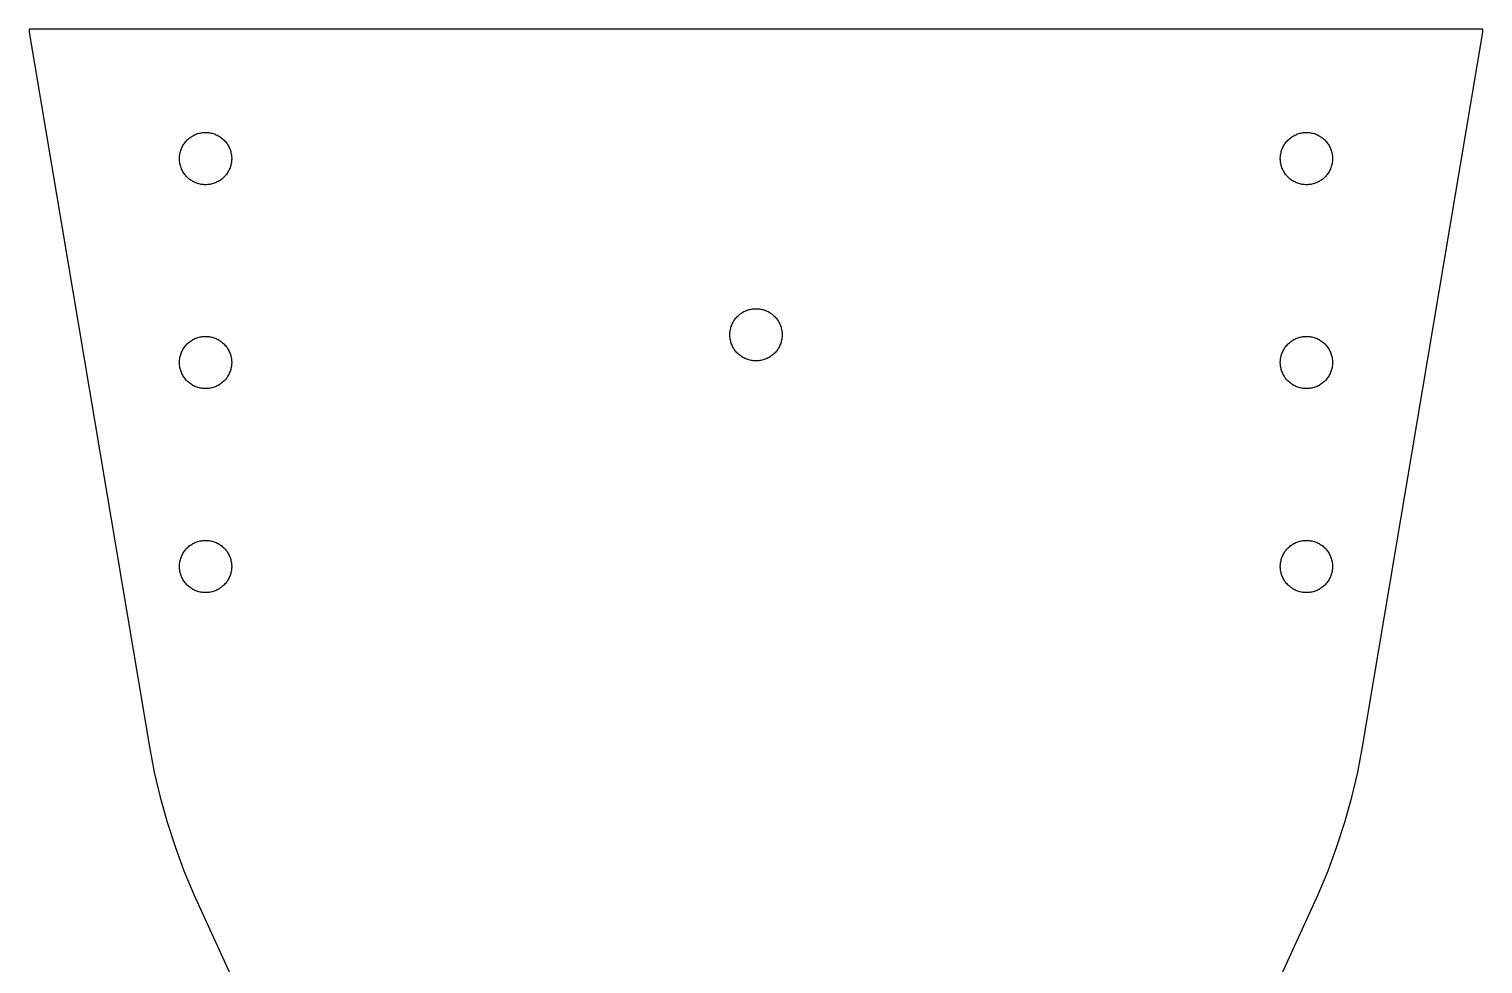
# Model space of a CAD drawing. Header units: metres. Extents: x -57 to 57, y -137 to 10.
# Drawn here: x -57 to 57, y -63.2 to 10.2 of the extents above; entities that cross this region are included whole.
import ezdxf

# ---------------------------------------------------------------- set-up
doc = ezdxf.new("R2010")
doc.units = ezdxf.units.M

msp = doc.modelspace()

# ---------------------------------------------------------------- linework, layer by layer
for p, q in [((57.0229, 10.1598), (-57.0229, 10.1598)), ((-57.0229, 10.1598), (-57.0229, 9.90598)), ((-57.0229, 9.90598), (-47.5839, -46.148)), ((47.5839, -46.148), (57.0229, 9.90598)), ((57.0229, 9.90598), (57.0229, 10.1598)), ((-44.9108, 1.09838), (-44.8632, 1.1697)), ((-44.8632, 1.1697), (-44.8128, 1.23907)), ((-44.8128, 1.23907), (-44.7593, 1.30651)), ((-44.7593, 1.30651), (-44.7031, 1.37162)), ((-44.7031, 1.37162), (-44.6446, 1.43402)), ((-44.6446, 1.43402), (-44.5829, 1.49409)), ((-44.5829, 1.49409), (-44.5194, 1.55146)), ((-44.5194, 1.55146), (-44.4531, 1.60649)), ((-44.4531, 1.60649), (-44.3849, 1.65843)), ((-44.3849, 1.65843), (-44.3143, 1.70726)), ((-44.3143, 1.70726), (-44.2419, 1.75338)), ((-44.2419, 1.75338), (-44.1675, 1.7964)), ((-44.1675, 1.7964), (-44.0915, 1.83593)), ((-44.0915, 1.83593), (-44.0136, 1.87275)), ((-44.0136, 1.87275), (-43.9345, 1.9057)), ((-43.9345, 1.9057), (-43.8539, 1.93593)), ((-43.8539, 1.93593), (-43.7721, 1.96228)), ((-43.7721, 1.96228), (-43.6896, 1.98554)), ((-43.6896, 1.98554), (-43.6059, 2.00492)), ((-43.6059, 2.00492), (-43.5218, 2.02119)), ((-43.5218, 2.02119), (-43.4369, 2.0336)), ((-43.4369, 2.0336), (-43.3512, 2.04251)), ((-43.3512, 2.04251), (-43.2656, 2.04794)), ((-43.2656, 2.04794), (-43.1799, 2.04987)), ((-43.1799, 2.04987), (-43.0939, 2.04794)), ((-43.0939, 2.04794), (-43.0082, 2.04251)), ((-43.0082, 2.04251), (-42.923, 2.0336)), ((-42.923, 2.0336), (-42.8381, 2.02119)), ((-42.8381, 2.02119), (-42.7536, 2.00492)), ((-42.7536, 2.00492), (-42.6699, 1.98554)), ((-42.6699, 1.98554), (-42.5873, 1.96228)), ((-42.5873, 1.96228), (-42.5055, 1.93593)), ((-42.5055, 1.93593), (-42.4253, 1.9057)), ((-42.4253, 1.9057), (-42.3459, 1.87275)), ((-42.3459, 1.87275), (-42.2684, 1.83593)), ((-42.2684, 1.83593), (-42.1924, 1.7964)), ((-42.1924, 1.7964), (-42.118, 1.75338)), ((-42.118, 1.75338), (-42.0455, 1.70726)), ((-42.0455, 1.70726), (-41.975, 1.65843)), ((-41.975, 1.65843), (-41.9064, 1.60649)), ((-41.9064, 1.60649), (-41.8405, 1.55146)), ((-41.8405, 1.55146), (-41.7765, 1.49409)), ((-41.7765, 1.49409), (-41.7153, 1.43402)), ((-41.7153, 1.43402), (-41.6564, 1.37162)), ((-41.6564, 1.37162), (-41.6002, 1.30651)), ((-41.6002, 1.30651), (-41.5471, 1.23907)), ((-41.5471, 1.23907), (-41.4963, 1.1697)), ((-41.4963, 1.1697), (-41.449, 1.09838)), ((41.449, 1.09838), (41.4963, 1.1697)), ((41.4963, 1.1697), (41.5471, 1.23907)), ((41.5471, 1.23907), (41.6002, 1.30651)), ((41.6002, 1.30651), (41.6564, 1.37162)), ((41.6564, 1.37162), (41.7153, 1.43402)), ((41.7153, 1.43402), (41.7765, 1.49409)), ((41.7765, 1.49409), (41.8405, 1.55146)), ((41.8405, 1.55146), (41.9064, 1.60649)), ((41.9064, 1.60649), (41.975, 1.65843)), ((41.975, 1.65843), (42.0455, 1.70726)), ((42.0455, 1.70726), (42.118, 1.75338)), ((42.118, 1.75338), (42.1924, 1.7964)), ((42.1924, 1.7964), (42.2684, 1.83593)), ((42.2684, 1.83593), (42.3459, 1.87275)), ((42.3459, 1.87275), (42.4253, 1.9057)), ((42.4253, 1.9057), (42.5055, 1.93593)), ((42.5055, 1.93593), (42.5873, 1.96228)), ((42.5873, 1.96228), (42.6699, 1.98554)), ((42.6699, 1.98554), (42.7536, 2.00492)), ((42.7536, 2.00492), (42.8381, 2.02119)), ((42.8381, 2.02119), (42.923, 2.0336)), ((42.923, 2.0336), (43.0082, 2.04251)), ((43.0082, 2.04251), (43.0939, 2.04794)), ((43.0939, 2.04794), (43.1799, 2.04987)), ((43.1799, 2.04987), (43.2656, 2.04794)), ((43.2656, 2.04794), (43.3512, 2.04251)), ((43.3512, 2.04251), (43.4369, 2.0336)), ((43.4369, 2.0336), (43.5218, 2.02119)), ((43.5218, 2.02119), (43.6059, 2.00492)), ((43.6059, 2.00492), (43.6896, 1.98554)), ((43.6896, 1.98554), (43.7721, 1.96228)), ((43.7721, 1.96228), (43.8539, 1.93593)), ((43.8539, 1.93593), (43.9345, 1.9057)), ((43.9345, 1.9057), (44.0136, 1.87275)), ((44.0136, 1.87275), (44.0915, 1.83593)), ((44.0915, 1.83593), (44.1675, 1.7964)), ((44.1675, 1.7964), (44.2419, 1.75338)), ((44.2419, 1.75338), (44.3143, 1.70726)), ((44.3143, 1.70726), (44.3849, 1.65843)), ((44.3849, 1.65843), (44.4531, 1.60649)), ((44.4531, 1.60649), (44.5194, 1.55146)), ((44.5194, 1.55146), (44.5829, 1.49409)), ((44.5829, 1.49409), (44.6446, 1.43402)), ((44.6446, 1.43402), (44.7031, 1.37162)), ((44.7031, 1.37162), (44.7593, 1.30651)), ((44.7593, 1.30651), (44.8128, 1.23907)), ((44.8128, 1.23907), (44.8632, 1.1697)), ((44.8632, 1.1697), (44.9108, 1.09838)), ((-45.2294, 0.042633), (-45.2259, 0.128674)), ((-45.2294, -0.042633), (-45.2294, 0.042633)), ((-45.2259, 0.128674), (-45.2186, 0.21394)), ((-45.2186, 0.21394), (-45.2077, 0.299207)), ((-45.2077, 0.299207), (-45.1934, 0.384085)), ((-45.1934, 0.384085), (-45.1755, 0.467801)), ((-45.1755, 0.467801), (-45.1542, 0.551129)), ((-45.1542, 0.551129), (-45.1294, 0.633295)), ((-45.1294, 0.633295), (-45.1011, 0.714297)), ((-45.1011, 0.714297), (-45.0697, 0.794138)), ((-45.0697, 0.794138), (-45.0348, 0.872815)), ((-45.0348, 0.872815), (-44.9965, 0.949554)), ((-44.9965, 0.949554), (-44.955, 1.02474)), ((-44.955, 1.02474), (-44.9108, 1.09838)), ((-41.449, 1.09838), (-41.4044, 1.02474)), ((-41.4044, 1.02474), (-41.363, 0.949554)), ((-41.363, 0.949554), (-41.325, 0.872815)), ((-41.325, 0.872815), (-41.2901, 0.794138)), ((-41.2901, 0.794138), (-41.2583, 0.714297)), ((-41.2583, 0.714297), (-41.23, 0.633295)), ((-41.23, 0.633295), (-41.2052, 0.551129)), ((-41.2052, 0.551129), (-41.1839, 0.467801)), ((-41.1839, 0.467801), (-41.1661, 0.384085)), ((-41.1661, 0.384085), (-41.1518, 0.299207)), ((-41.1518, 0.299207), (-41.1409, 0.21394)), ((-41.1409, 0.21394), (-41.1339, 0.128674)), ((-41.1339, 0.128674), (-41.1304, 0.042633)), ((-41.1304, 0.042633), (-41.1304, -0.042633)), ((41.1304, 0.042633), (41.1339, 0.128674)), ((41.1304, -0.042633), (41.1304, 0.042633)), ((41.1339, 0.128674), (41.1409, 0.21394)), ((41.1409, 0.21394), (41.1518, 0.299207)), ((41.1518, 0.299207), (41.1661, 0.384085)), ((41.1661, 0.384085), (41.1839, 0.467801)), ((41.1839, 0.467801), (41.2052, 0.551129)), ((41.2052, 0.551129), (41.23, 0.633295)), ((41.23, 0.633295), (41.2583, 0.714297)), ((41.2583, 0.714297), (41.2901, 0.794138)), ((41.2901, 0.794138), (41.325, 0.872815)), ((41.325, 0.872815), (41.363, 0.949554)), ((41.363, 0.949554), (41.4044, 1.02474)), ((41.4044, 1.02474), (41.449, 1.09838)), ((44.9108, 1.09838), (44.955, 1.02474)), ((44.955, 1.02474), (44.9965, 0.949554)), ((44.9965, 0.949554), (45.0348, 0.872815)), ((45.0348, 0.872815), (45.0697, 0.794138)), ((45.0697, 0.794138), (45.1011, 0.714297)), ((45.1011, 0.714297), (45.1294, 0.633295)), ((45.1294, 0.633295), (45.1542, 0.551129)), ((45.1542, 0.551129), (45.1755, 0.467801)), ((45.1755, 0.467801), (45.1934, 0.384085)), ((45.1934, 0.384085), (45.2077, 0.299207)), ((45.2077, 0.299207), (45.2186, 0.21394)), ((45.2186, 0.21394), (45.2259, 0.128674)), ((45.2259, 0.128674), (45.2294, 0.042633)), ((45.2294, 0.042633), (45.2294, -0.042633)), ((-45.2259, -0.128674), (-45.2294, -0.042633)), ((-45.2186, -0.21394), (-45.2259, -0.128674)), ((-45.2077, -0.299207), (-45.2186, -0.21394)), ((-45.1934, -0.384085), (-45.2077, -0.299207)), ((-45.1755, -0.467801), (-45.1934, -0.384085)), ((-45.1542, -0.551129), (-45.1755, -0.467801)), ((-45.1294, -0.633295), (-45.1542, -0.551129)), ((-45.1011, -0.714297), (-45.1294, -0.633295)), ((-45.0697, -0.794138), (-45.1011, -0.714297)), ((-45.0348, -0.872815), (-45.0697, -0.794138)), ((-44.9965, -0.949554), (-45.0348, -0.872815)), ((-44.955, -1.02474), (-44.9965, -0.949554)), ((-44.9108, -1.09838), (-44.955, -1.02474)), ((-44.8632, -1.1697), (-44.9108, -1.09838)), ((-41.449, -1.09838), (-41.4963, -1.1697)), ((-41.4044, -1.02474), (-41.449, -1.09838)), ((-41.363, -0.949554), (-41.4044, -1.02474)), ((-41.325, -0.872815), (-41.363, -0.949554)), ((-41.2901, -0.794138), (-41.325, -0.872815)), ((-41.2583, -0.714297), (-41.2901, -0.794138)), ((-41.23, -0.633295), (-41.2583, -0.714297)), ((-41.2052, -0.551129), (-41.23, -0.633295)), ((-41.1839, -0.467801), (-41.2052, -0.551129)), ((-41.1661, -0.384085), (-41.1839, -0.467801)), ((-41.1518, -0.299207), (-41.1661, -0.384085)), ((-41.1409, -0.21394), (-41.1518, -0.299207)), ((-41.1339, -0.128674), (-41.1409, -0.21394)), ((-41.1304, -0.042633), (-41.1339, -0.128674)), ((41.1339, -0.128674), (41.1304, -0.042633)), ((41.1409, -0.21394), (41.1339, -0.128674)), ((41.1518, -0.299207), (41.1409, -0.21394)), ((41.1661, -0.384085), (41.1518, -0.299207)), ((41.1839, -0.467801), (41.1661, -0.384085)), ((41.2052, -0.551129), (41.1839, -0.467801)), ((41.23, -0.633295), (41.2052, -0.551129)), ((41.2583, -0.714297), (41.23, -0.633295)), ((41.2901, -0.794138), (41.2583, -0.714297)), ((41.325, -0.872815), (41.2901, -0.794138)), ((41.363, -0.949554), (41.325, -0.872815)), ((41.4044, -1.02474), (41.363, -0.949554)), ((41.449, -1.09838), (41.4044, -1.02474)), ((41.4963, -1.1697), (41.449, -1.09838)), ((44.9108, -1.09838), (44.8632, -1.1697)), ((44.955, -1.02474), (44.9108, -1.09838)), ((44.9965, -0.949554), (44.955, -1.02474)), ((45.0348, -0.872815), (44.9965, -0.949554)), ((45.0697, -0.794138), (45.0348, -0.872815)), ((45.1011, -0.714297), (45.0697, -0.794138)), ((45.1294, -0.633295), (45.1011, -0.714297)), ((45.1542, -0.551129), (45.1294, -0.633295)), ((45.1755, -0.467801), (45.1542, -0.551129)), ((45.1934, -0.384085), (45.1755, -0.467801)), ((45.2077, -0.299207), (45.1934, -0.384085)), ((45.2186, -0.21394), (45.2077, -0.299207)), ((45.2259, -0.128674), (45.2186, -0.21394)), ((45.2294, -0.042633), (45.2259, -0.128674)), ((-44.8128, -1.23907), (-44.8632, -1.1697)), ((-44.7593, -1.30651), (-44.8128, -1.23907)), ((-44.7031, -1.37162), (-44.7593, -1.30651)), ((-44.6446, -1.43402), (-44.7031, -1.37162)), ((-44.5829, -1.49409), (-44.6446, -1.43402)), ((-44.5194, -1.55184), (-44.5829, -1.49409)), ((-44.4531, -1.60649), (-44.5194, -1.55184)), ((-44.3849, -1.65843), (-44.4531, -1.60649)), ((-44.3143, -1.70726), (-44.3849, -1.65843)), ((-44.2419, -1.75338), (-44.3143, -1.70726)), ((-44.1675, -1.7964), (-44.2419, -1.75338)), ((-44.0915, -1.83593), (-44.1675, -1.7964)), ((-44.0136, -1.87275), (-44.0915, -1.83593)), ((-43.9345, -1.9057), (-44.0136, -1.87275)), ((-43.8539, -1.93593), (-43.9345, -1.9057)), ((-43.7721, -1.96228), (-43.8539, -1.93593)), ((-43.6896, -1.98554), (-43.7721, -1.96228)), ((-43.6059, -2.00492), (-43.6896, -1.98554)), ((-43.5218, -2.02119), (-43.6059, -2.00492)), ((-43.4369, -2.0336), (-43.5218, -2.02119)), ((-43.3512, -2.04251), (-43.4369, -2.0336)), ((-43.2656, -2.04794), (-43.3512, -2.04251)), ((-43.1799, -2.04987), (-43.2656, -2.04794)), ((-43.0939, -2.04794), (-43.1799, -2.04987)), ((-43.0082, -2.04251), (-43.0939, -2.04794)), ((-42.923, -2.0336), (-43.0082, -2.04251)), ((-42.8381, -2.02119), (-42.923, -2.0336)), ((-42.7536, -2.00492), (-42.8381, -2.02119)), ((-42.6699, -1.98554), (-42.7536, -2.00492)), ((-42.5873, -1.96228), (-42.6699, -1.98554)), ((-42.5055, -1.93593), (-42.5873, -1.96228)), ((-42.4253, -1.9057), (-42.5055, -1.93593)), ((-42.3459, -1.87275), (-42.4253, -1.9057)), ((-42.2684, -1.83593), (-42.3459, -1.87275)), ((-42.1924, -1.7964), (-42.2684, -1.83593)), ((-42.118, -1.75338), (-42.1924, -1.7964)), ((-42.0455, -1.70726), (-42.118, -1.75338)), ((-41.975, -1.65843), (-42.0455, -1.70726)), ((-41.9064, -1.60649), (-41.975, -1.65843)), ((-41.8405, -1.55184), (-41.9064, -1.60649)), ((-41.7765, -1.49409), (-41.8405, -1.55184)), ((-41.7153, -1.43402), (-41.7765, -1.49409)), ((-41.6564, -1.37162), (-41.7153, -1.43402)), ((-41.6002, -1.30651), (-41.6564, -1.37162)), ((-41.5471, -1.23907), (-41.6002, -1.30651)), ((-41.4963, -1.1697), (-41.5471, -1.23907)), ((41.5471, -1.23907), (41.4963, -1.1697)), ((41.6002, -1.30651), (41.5471, -1.23907)), ((41.6564, -1.37162), (41.6002, -1.30651)), ((41.7153, -1.43402), (41.6564, -1.37162)), ((41.7765, -1.49409), (41.7153, -1.43402)), ((41.8405, -1.55184), (41.7765, -1.49409)), ((41.9064, -1.60649), (41.8405, -1.55184)), ((41.975, -1.65843), (41.9064, -1.60649)), ((42.0455, -1.70726), (41.975, -1.65843)), ((42.118, -1.75338), (42.0455, -1.70726)), ((42.1924, -1.7964), (42.118, -1.75338)), ((42.2684, -1.83593), (42.1924, -1.7964)), ((42.3459, -1.87275), (42.2684, -1.83593)), ((42.4253, -1.9057), (42.3459, -1.87275)), ((42.5055, -1.93593), (42.4253, -1.9057)), ((42.5873, -1.96228), (42.5055, -1.93593)), ((42.6699, -1.98554), (42.5873, -1.96228)), ((42.7536, -2.00492), (42.6699, -1.98554)), ((42.8381, -2.02119), (42.7536, -2.00492)), ((42.923, -2.0336), (42.8381, -2.02119)), ((43.0082, -2.04251), (42.923, -2.0336)), ((43.0939, -2.04794), (43.0082, -2.04251)), ((43.1799, -2.04987), (43.0939, -2.04794)), ((43.2656, -2.04794), (43.1799, -2.04987)), ((43.3512, -2.04251), (43.2656, -2.04794)), ((43.4369, -2.0336), (43.3512, -2.04251)), ((43.5218, -2.02119), (43.4369, -2.0336)), ((43.6059, -2.00492), (43.5218, -2.02119)), ((43.6896, -1.98554), (43.6059, -2.00492)), ((43.7721, -1.96228), (43.6896, -1.98554)), ((43.8539, -1.93593), (43.7721, -1.96228)), ((43.9345, -1.9057), (43.8539, -1.93593)), ((44.0136, -1.87275), (43.9345, -1.9057)), ((44.0915, -1.83593), (44.0136, -1.87275)), ((44.1675, -1.7964), (44.0915, -1.83593)), ((44.2419, -1.75338), (44.1675, -1.7964)), ((44.3143, -1.70726), (44.2419, -1.75338)), ((44.3849, -1.65843), (44.3143, -1.70726)), ((44.4531, -1.60649), (44.3849, -1.65843)), ((44.5194, -1.55184), (44.4531, -1.60649)), ((44.5829, -1.49409), (44.5194, -1.55184)), ((44.6446, -1.43402), (44.5829, -1.49409)), ((44.7031, -1.37162), (44.6446, -1.43402)), ((44.7593, -1.30651), (44.7031, -1.37162)), ((44.8128, -1.23907), (44.7593, -1.30651)), ((44.8632, -1.1697), (44.8128, -1.23907)), ((-1.60649, -12.5516), (-1.55184, -12.4853)), ((-1.55184, -12.4853), (-1.49409, -12.4213)), ((-1.49409, -12.4213), (-1.43402, -12.3601)), ((-1.43402, -12.3601), (-1.37162, -12.3012)), ((-1.37162, -12.3012), (-1.30651, -12.2454)), ((-1.30651, -12.2454), (-1.23907, -12.1919)), ((-1.23907, -12.1919), (-1.1697, -12.1415)), ((-1.1697, -12.1415), (-1.09838, -12.0938)), ((-1.09838, -12.0938), (-1.02474, -12.0493)), ((-1.02474, -12.0493), (-0.949554, -12.0082)), ((-0.949554, -12.0082), (-0.872815, -11.9698)), ((-0.872815, -11.9698), (-0.794138, -11.9349)), ((-0.794138, -11.9349), (-0.714297, -11.9035)), ((-0.714297, -11.9035), (-0.633295, -11.8752)), ((-0.633295, -11.8752), (-0.551129, -11.8504)), ((-0.551129, -11.8504), (-0.467801, -11.8291)), ((-0.467801, -11.8291), (-0.384085, -11.8113)), ((-0.384085, -11.8113), (-0.299207, -11.797)), ((-0.299207, -11.797), (-0.21394, -11.7861)), ((-0.21394, -11.7861), (-0.128674, -11.7787)), ((-0.128674, -11.7787), (-0.042633, -11.7753)), ((-0.042633, -11.7753), (0.042633, -11.7753)), ((0.042633, -11.7753), (0.128674, -11.7787)), ((0.128674, -11.7787), (0.21394, -11.7861)), ((0.21394, -11.7861), (0.299207, -11.797)), ((0.299207, -11.797), (0.384085, -11.8113)), ((0.384085, -11.8113), (0.467801, -11.8291)), ((0.467801, -11.8291), (0.551129, -11.8504)), ((0.551129, -11.8504), (0.633295, -11.8752)), ((0.633295, -11.8752), (0.714297, -11.9035)), ((0.714297, -11.9035), (0.794138, -11.9349)), ((0.794138, -11.9349), (0.872815, -11.9698)), ((0.872815, -11.9698), (0.949554, -12.0082)), ((0.949554, -12.0082), (1.02474, -12.0493)), ((1.02474, -12.0493), (1.09838, -12.0938)), ((1.09838, -12.0938), (1.1697, -12.1415)), ((1.1697, -12.1415), (1.23907, -12.1919)), ((1.23907, -12.1919), (1.30651, -12.2454)), ((1.30651, -12.2454), (1.37162, -12.3012)), ((1.37162, -12.3012), (1.43402, -12.3601)), ((1.43402, -12.3601), (1.49409, -12.4213)), ((1.49409, -12.4213), (1.55184, -12.4853)), ((1.55184, -12.4853), (1.60649, -12.5516)), ((-2.04794, -13.7391), (-2.04251, -13.6534)), ((-2.04251, -13.6534), (-2.0336, -13.5678)), ((-2.0336, -13.5678), (-2.02119, -13.4829)), ((-2.02119, -13.4829), (-2.00492, -13.3984)), ((-2.00492, -13.3984), (-1.98554, -13.3151)), ((-1.98554, -13.3151), (-1.96228, -13.2321)), ((-1.96228, -13.2321), (-1.93593, -13.1507)), ((-1.93593, -13.1507), (-1.9057, -13.0701)), ((-1.9057, -13.0701), (-1.87275, -12.9911)), ((-1.87275, -12.9911), (-1.83593, -12.9132)), ((-1.83593, -12.9132), (-1.7964, -12.8372)), ((-1.7964, -12.8372), (-1.75338, -12.7628)), ((-1.75338, -12.7628), (-1.70726, -12.6903)), ((-1.70726, -12.6903), (-1.65843, -12.6198)), ((-1.65843, -12.6198), (-1.60649, -12.5516)), ((1.60649, -12.5516), (1.65843, -12.6198)), ((1.65843, -12.6198), (1.70726, -12.6903)), ((1.70726, -12.6903), (1.75338, -12.7628)), ((1.75338, -12.7628), (1.7964, -12.8372)), ((1.7964, -12.8372), (1.83593, -12.9132)), ((1.83593, -12.9132), (1.87275, -12.9911)), ((1.87275, -12.9911), (1.9057, -13.0701)), ((1.9057, -13.0701), (1.93593, -13.1507)), ((1.93593, -13.1507), (1.96228, -13.2321)), ((1.96228, -13.2321), (1.98554, -13.3151)), ((1.98554, -13.3151), (2.00492, -13.3984)), ((2.00492, -13.3984), (2.02119, -13.4829)), ((2.02119, -13.4829), (2.0336, -13.5678)), ((2.0336, -13.5678), (2.04251, -13.6534)), ((2.04251, -13.6534), (2.04794, -13.7391)), ((-44.8632, -14.8297), (-44.8128, -14.7603)), ((-44.8128, -14.7603), (-44.7593, -14.6929)), ((-44.7593, -14.6929), (-44.7031, -14.6282)), ((-44.7031, -14.6282), (-44.6446, -14.5654)), ((-44.6446, -14.5654), (-44.5829, -14.5053)), ((-44.5829, -14.5053), (-44.5194, -14.448)), ((-44.5194, -14.448), (-44.4531, -14.3933)), ((-44.4531, -14.3933), (-44.3849, -14.3414)), ((-44.3849, -14.3414), (-44.3143, -14.2922)), ((-44.3143, -14.2922), (-44.2419, -14.2464)), ((-44.2419, -14.2464), (-44.1675, -14.2034)), ((-44.1675, -14.2034), (-44.0915, -14.1635)), ((-44.0915, -14.1635), (-44.0136, -14.127)), ((-44.0136, -14.127), (-43.9345, -14.0937)), ((-43.9345, -14.0937), (-43.8539, -14.0639)), ((-43.8539, -14.0639), (-43.7721, -14.0371)), ((-43.7721, -14.0371), (-43.6896, -14.0143)), ((-43.6896, -14.0143), (-43.6059, -13.9945)), ((-43.6059, -13.9945), (-43.5218, -13.9786)), ((-43.5218, -13.9786), (-43.4369, -13.9658)), ((-43.4369, -13.9658), (-43.3512, -13.9569)), ((-43.3512, -13.9569), (-43.2656, -13.9515)), ((-43.2656, -13.9515), (-43.1799, -13.9499)), ((-43.1799, -13.9499), (-43.0939, -13.9515)), ((-43.0939, -13.9515), (-43.0082, -13.9569)), ((-43.0082, -13.9569), (-42.923, -13.9658)), ((-42.923, -13.9658), (-42.8381, -13.9786)), ((-42.8381, -13.9786), (-42.7536, -13.9945)), ((-42.7536, -13.9945), (-42.6699, -14.0143)), ((-42.6699, -14.0143), (-42.5873, -14.0371)), ((-42.5873, -14.0371), (-42.5055, -14.0639)), ((-42.5055, -14.0639), (-42.4253, -14.0937)), ((-42.4253, -14.0937), (-42.3459, -14.127)), ((-42.3459, -14.127), (-42.2684, -14.1635)), ((-42.2684, -14.1635), (-42.1924, -14.2034)), ((-42.1924, -14.2034), (-42.118, -14.2464)), ((-42.118, -14.2464), (-42.0455, -14.2922)), ((-42.0455, -14.2922), (-41.975, -14.3414)), ((-41.975, -14.3414), (-41.9064, -14.3933)), ((-41.9064, -14.3933), (-41.8405, -14.448)), ((-41.8405, -14.448), (-41.7765, -14.5053)), ((-41.7765, -14.5053), (-41.7153, -14.5654)), ((-41.7153, -14.5654), (-41.6564, -14.6282)), ((-41.6564, -14.6282), (-41.6002, -14.6929)), ((-41.6002, -14.6929), (-41.5471, -14.7603)), ((-41.5471, -14.7603), (-41.4963, -14.8297)), ((-2.04987, -13.8247), (-2.04794, -13.7391)), ((-2.04794, -13.9108), (-2.04987, -13.8247)), ((-2.04251, -13.9964), (-2.04794, -13.9108)), ((-2.0336, -14.0817), (-2.04251, -13.9964)), ((-2.02119, -14.1666), (-2.0336, -14.0817)), ((-2.00492, -14.2511), (-2.02119, -14.1666)), ((-1.98554, -14.3348), (-2.00492, -14.2511)), ((-1.96228, -14.4173), (-1.98554, -14.3348)), ((-1.93593, -14.4991), (-1.96228, -14.4173)), ((-1.9057, -14.5793), (-1.93593, -14.4991)), ((-1.87275, -14.6588), (-1.9057, -14.5793)), ((-1.83593, -14.7363), (-1.87275, -14.6588)), ((-1.7964, -14.8123), (-1.83593, -14.7363)), ((-1.75338, -14.8867), (-1.7964, -14.8123)), ((1.7964, -14.8123), (1.75338, -14.8867)), ((1.83593, -14.7363), (1.7964, -14.8123)), ((1.87275, -14.6588), (1.83593, -14.7363)), ((1.9057, -14.5793), (1.87275, -14.6588)), ((1.93593, -14.4991), (1.9057, -14.5793)), ((1.96228, -14.4173), (1.93593, -14.4991)), ((1.98554, -14.3348), (1.96228, -14.4173)), ((2.00492, -14.2511), (1.98554, -14.3348)), ((2.02119, -14.1666), (2.00492, -14.2511)), ((2.0336, -14.0817), (2.02119, -14.1666)), ((2.04251, -13.9964), (2.0336, -14.0817)), ((2.04794, -13.9108), (2.04251, -13.9964)), ((2.04794, -13.7391), (2.04987, -13.8247)), ((2.04987, -13.8247), (2.04794, -13.9108)), ((41.4963, -14.8297), (41.5471, -14.7603)), ((41.5471, -14.7603), (41.6002, -14.6929)), ((41.6002, -14.6929), (41.6564, -14.6282)), ((41.6564, -14.6282), (41.7153, -14.5654)), ((41.7153, -14.5654), (41.7765, -14.5053)), ((41.7765, -14.5053), (41.8405, -14.448)), ((41.8405, -14.448), (41.9064, -14.3933)), ((41.9064, -14.3933), (41.975, -14.3414)), ((41.975, -14.3414), (42.0455, -14.2922)), ((42.0455, -14.2922), (42.118, -14.2464)), ((42.118, -14.2464), (42.1924, -14.2034)), ((42.1924, -14.2034), (42.2684, -14.1635)), ((42.2684, -14.1635), (42.3459, -14.127)), ((42.3459, -14.127), (42.4253, -14.0937)), ((42.4253, -14.0937), (42.5055, -14.0639)), ((42.5055, -14.0639), (42.5873, -14.0371)), ((42.5873, -14.0371), (42.6699, -14.0143)), ((42.6699, -14.0143), (42.7536, -13.9945)), ((42.7536, -13.9945), (42.8381, -13.9786)), ((42.8381, -13.9786), (42.923, -13.9658)), ((42.923, -13.9658), (43.0082, -13.9569)), ((43.0082, -13.9569), (43.0939, -13.9515)), ((43.0939, -13.9515), (43.1799, -13.9499)), ((43.1799, -13.9499), (43.2656, -13.9515)), ((43.2656, -13.9515), (43.3512, -13.9569)), ((43.3512, -13.9569), (43.4369, -13.9658)), ((43.4369, -13.9658), (43.5218, -13.9786)), ((43.5218, -13.9786), (43.6059, -13.9945)), ((43.6059, -13.9945), (43.6896, -14.0143)), ((43.6896, -14.0143), (43.7721, -14.0371)), ((43.7721, -14.0371), (43.8539, -14.0639)), ((43.8539, -14.0639), (43.9345, -14.0937)), ((43.9345, -14.0937), (44.0136, -14.127)), ((44.0136, -14.127), (44.0915, -14.1635)), ((44.0915, -14.1635), (44.1675, -14.2034)), ((44.1675, -14.2034), (44.2419, -14.2464)), ((44.2419, -14.2464), (44.3143, -14.2922)), ((44.3143, -14.2922), (44.3849, -14.3414)), ((44.3849, -14.3414), (44.4531, -14.3933)), ((44.4531, -14.3933), (44.5194, -14.448)), ((44.5194, -14.448), (44.5829, -14.5053)), ((44.5829, -14.5053), (44.6446, -14.5654)), ((44.6446, -14.5654), (44.7031, -14.6282)), ((44.7031, -14.6282), (44.7593, -14.6929)), ((44.7593, -14.6929), (44.8128, -14.7603)), ((44.8128, -14.7603), (44.8632, -14.8297)), ((-45.2294, -15.9568), (-45.2259, -15.8711)), ((-45.2294, -16.0428), (-45.2294, -15.9568)), ((-45.2259, -15.8711), (-45.2186, -15.7855)), ((-45.2186, -15.7855), (-45.2077, -15.7002)), ((-45.2077, -15.7002), (-45.1934, -15.6157)), ((-45.1934, -15.6157), (-45.1755, -15.5316)), ((-45.1755, -15.5316), (-45.1542, -15.4487)), ((-45.1542, -15.4487), (-45.1294, -15.3665)), ((-45.1294, -15.3665), (-45.1011, -15.2851)), ((-45.1011, -15.2851), (-45.0697, -15.2053)), ((-45.0697, -15.2053), (-45.0348, -15.127)), ((-45.0348, -15.127), (-44.9965, -15.0502)), ((-44.9965, -15.0502), (-44.955, -14.9747)), ((-44.955, -14.9747), (-44.9108, -14.9014)), ((-44.9108, -14.9014), (-44.8632, -14.8297)), ((-41.4963, -14.8297), (-41.449, -14.9014)), ((-41.449, -14.9014), (-41.4044, -14.9747)), ((-41.4044, -14.9747), (-41.363, -15.0502)), ((-41.363, -15.0502), (-41.325, -15.127)), ((-41.325, -15.127), (-41.2901, -15.2053)), ((-41.2901, -15.2053), (-41.2583, -15.2851)), ((-41.2583, -15.2851), (-41.23, -15.3665)), ((-41.23, -15.3665), (-41.2052, -15.4487)), ((-41.2052, -15.4487), (-41.1839, -15.5316)), ((-41.1839, -15.5316), (-41.1661, -15.6157)), ((-41.1661, -15.6157), (-41.1518, -15.7002)), ((-41.1518, -15.7002), (-41.1409, -15.7855)), ((-41.1409, -15.7855), (-41.1339, -15.8711)), ((-41.1339, -15.8711), (-41.1304, -15.9568)), ((-41.1304, -15.9568), (-41.1304, -16.0428)), ((-1.70726, -14.9592), (-1.75338, -14.8867)), ((-1.65843, -15.0297), (-1.70726, -14.9592)), ((-1.60649, -15.0983), (-1.65843, -15.0297)), ((-1.55184, -15.1642), (-1.60649, -15.0983)), ((-1.49409, -15.2281), (-1.55184, -15.1642)), ((-1.43402, -15.2894), (-1.49409, -15.2281)), ((-1.37162, -15.3483), (-1.43402, -15.2894)), ((-1.30651, -15.4045), (-1.37162, -15.3483)), ((-1.23907, -15.4576), (-1.30651, -15.4045)), ((-1.1697, -15.5084), (-1.23907, -15.4576)), ((-1.09838, -15.5556), (-1.1697, -15.5084)), ((-1.02474, -15.6002), (-1.09838, -15.5556)), ((-0.949554, -15.6417), (-1.02474, -15.6002)), ((-0.872815, -15.6797), (-0.949554, -15.6417)), ((-0.794138, -15.7145), (-0.872815, -15.6797)), ((-0.714297, -15.7463), (-0.794138, -15.7145)), ((-0.633295, -15.7746), (-0.714297, -15.7463)), ((-0.551129, -15.7994), (-0.633295, -15.7746)), ((-0.467801, -15.8207), (-0.551129, -15.7994)), ((-0.384085, -15.8386), (-0.467801, -15.8207)), ((-0.299207, -15.8529), (-0.384085, -15.8386)), ((-0.21394, -15.8638), (-0.299207, -15.8529)), ((-0.128674, -15.8707), (-0.21394, -15.8638)), ((-0.042633, -15.8742), (-0.128674, -15.8707)), ((0.042633, -15.8742), (-0.042633, -15.8742)), ((0.128674, -15.8707), (0.042633, -15.8742)), ((0.21394, -15.8638), (0.128674, -15.8707)), ((0.299207, -15.8529), (0.21394, -15.8638)), ((0.384085, -15.8386), (0.299207, -15.8529)), ((0.467801, -15.8207), (0.384085, -15.8386)), ((0.551129, -15.7994), (0.467801, -15.8207)), ((0.633295, -15.7746), (0.551129, -15.7994)), ((0.714297, -15.7463), (0.633295, -15.7746)), ((0.794138, -15.7145), (0.714297, -15.7463)), ((0.872815, -15.6797), (0.794138, -15.7145)), ((0.949554, -15.6417), (0.872815, -15.6797)), ((1.02474, -15.6002), (0.949554, -15.6417)), ((1.09838, -15.5556), (1.02474, -15.6002)), ((1.1697, -15.5084), (1.09838, -15.5556)), ((1.23907, -15.4576), (1.1697, -15.5084)), ((1.30651, -15.4045), (1.23907, -15.4576)), ((1.37162, -15.3483), (1.30651, -15.4045)), ((1.43402, -15.2894), (1.37162, -15.3483)), ((1.49409, -15.2281), (1.43402, -15.2894)), ((1.55184, -15.1642), (1.49409, -15.2281)), ((1.60649, -15.0983), (1.55184, -15.1642)), ((1.65843, -15.0297), (1.60649, -15.0983)), ((1.70726, -14.9592), (1.65843, -15.0297)), ((1.75338, -14.8867), (1.70726, -14.9592)), ((41.1304, -15.9568), (41.1339, -15.8711)), ((41.1304, -16.0428), (41.1304, -15.9568)), ((41.1339, -15.8711), (41.1409, -15.7855)), ((41.1409, -15.7855), (41.1518, -15.7002)), ((41.1518, -15.7002), (41.1661, -15.6157)), ((41.1661, -15.6157), (41.1839, -15.5316)), ((41.1839, -15.5316), (41.2052, -15.4487)), ((41.2052, -15.4487), (41.23, -15.3665)), ((41.23, -15.3665), (41.2583, -15.2851)), ((41.2583, -15.2851), (41.2901, -15.2053)), ((41.2901, -15.2053), (41.325, -15.127)), ((41.325, -15.127), (41.363, -15.0502)), ((41.363, -15.0502), (41.4044, -14.9747)), ((41.4044, -14.9747), (41.449, -14.9014)), ((41.449, -14.9014), (41.4963, -14.8297)), ((44.8632, -14.8297), (44.9108, -14.9014)), ((44.9108, -14.9014), (44.955, -14.9747)), ((44.955, -14.9747), (44.9965, -15.0502)), ((44.9965, -15.0502), (45.0348, -15.127)), ((45.0348, -15.127), (45.0697, -15.2053)), ((45.0697, -15.2053), (45.1011, -15.2851)), ((45.1011, -15.2851), (45.1294, -15.3665)), ((45.1294, -15.3665), (45.1542, -15.4487)), ((45.1542, -15.4487), (45.1755, -15.5316)), ((45.1755, -15.5316), (45.1934, -15.6157)), ((45.1934, -15.6157), (45.2077, -15.7002)), ((45.2077, -15.7002), (45.2186, -15.7855)), ((45.2186, -15.7855), (45.2259, -15.8711)), ((45.2259, -15.8711), (45.2294, -15.9568)), ((45.2294, -15.9568), (45.2294, -16.0428)), ((-45.2259, -16.1285), (-45.2294, -16.0428)), ((-45.2186, -16.2141), (-45.2259, -16.1285)), ((-45.2077, -16.2994), (-45.2186, -16.2141)), ((-45.1934, -16.3839), (-45.2077, -16.2994)), ((-45.1755, -16.468), (-45.1934, -16.3839)), ((-45.1542, -16.5509), (-45.1755, -16.468)), ((-45.1294, -16.6335), (-45.1542, -16.5509)), ((-45.1011, -16.7145), (-45.1294, -16.6335)), ((-45.0697, -16.7943), (-45.1011, -16.7145)), ((-45.0348, -16.8726), (-45.0697, -16.7943)), ((-44.9965, -16.9497), (-45.0348, -16.8726)), ((-44.955, -17.0249), (-44.9965, -16.9497)), ((-44.9108, -17.0982), (-44.955, -17.0249)), ((-44.8632, -17.1699), (-44.9108, -17.0982)), ((-41.449, -17.0982), (-41.4963, -17.1699)), ((-41.4044, -17.0249), (-41.449, -17.0982)), ((-41.363, -16.9497), (-41.4044, -17.0249)), ((-41.325, -16.8726), (-41.363, -16.9497)), ((-41.2901, -16.7943), (-41.325, -16.8726)), ((-41.2583, -16.7145), (-41.2901, -16.7943)), ((-41.23, -16.6335), (-41.2583, -16.7145)), ((-41.2052, -16.5509), (-41.23, -16.6335)), ((-41.1839, -16.468), (-41.2052, -16.5509)), ((-41.1661, -16.3839), (-41.1839, -16.468)), ((-41.1518, -16.2994), (-41.1661, -16.3839)), ((-41.1409, -16.2141), (-41.1518, -16.2994)), ((-41.1339, -16.1285), (-41.1409, -16.2141)), ((-41.1304, -16.0428), (-41.1339, -16.1285)), ((41.1339, -16.1285), (41.1304, -16.0428)), ((41.1409, -16.2141), (41.1339, -16.1285)), ((41.1518, -16.2994), (41.1409, -16.2141)), ((41.1661, -16.3839), (41.1518, -16.2994)), ((41.1839, -16.468), (41.1661, -16.3839)), ((41.2052, -16.5509), (41.1839, -16.468)), ((41.23, -16.6335), (41.2052, -16.5509)), ((41.2583, -16.7145), (41.23, -16.6335)), ((41.2901, -16.7943), (41.2583, -16.7145)), ((41.325, -16.8726), (41.2901, -16.7943)), ((41.363, -16.9497), (41.325, -16.8726)), ((41.4044, -17.0249), (41.363, -16.9497)), ((41.449, -17.0982), (41.4044, -17.0249)), ((41.4963, -17.1699), (41.449, -17.0982)), ((44.9108, -17.0982), (44.8632, -17.1699)), ((44.955, -17.0249), (44.9108, -17.0982)), ((44.9965, -16.9497), (44.955, -17.0249)), ((45.0348, -16.8726), (44.9965, -16.9497)), ((45.0697, -16.7943), (45.0348, -16.8726)), ((45.1011, -16.7145), (45.0697, -16.7943)), ((45.1294, -16.6335), (45.1011, -16.7145)), ((45.1542, -16.5509), (45.1294, -16.6335)), ((45.1755, -16.468), (45.1542, -16.5509)), ((45.1934, -16.3839), (45.1755, -16.468)), ((45.2077, -16.2994), (45.1934, -16.3839)), ((45.2186, -16.2141), (45.2077, -16.2994)), ((45.2259, -16.1285), (45.2186, -16.2141)), ((45.2294, -16.0428), (45.2259, -16.1285)), ((-44.8128, -17.2393), (-44.8632, -17.1699)), ((-44.7593, -17.3067), (-44.8128, -17.2393)), ((-44.7031, -17.3714), (-44.7593, -17.3067)), ((-44.6446, -17.4342), (-44.7031, -17.3714)), ((-44.5829, -17.4943), (-44.6446, -17.4342)), ((-44.5194, -17.5516), (-44.5829, -17.4943)), ((-44.4531, -17.6063), (-44.5194, -17.5516)), ((-44.3849, -17.6582), (-44.4531, -17.6063)), ((-44.3143, -17.7074), (-44.3849, -17.6582)), ((-44.2419, -17.7532), (-44.3143, -17.7074)), ((-44.1675, -17.7962), (-44.2419, -17.7532)), ((-44.0915, -17.8361), (-44.1675, -17.7962)), ((-44.0136, -17.8726), (-44.0915, -17.8361)), ((-43.9345, -17.9059), (-44.0136, -17.8726)), ((-43.8539, -17.9357), (-43.9345, -17.9059)), ((-43.7721, -17.9625), (-43.8539, -17.9357)), ((-43.6896, -17.9853), (-43.7721, -17.9625)), ((-43.6059, -18.0051), (-43.6896, -17.9853)), ((-43.5218, -18.021), (-43.6059, -18.0051)), ((-43.4369, -18.0338), (-43.5218, -18.021)), ((-43.3512, -18.0427), (-43.4369, -18.0338)), ((-43.2656, -18.0481), (-43.3512, -18.0427)), ((-43.1799, -18.0497), (-43.2656, -18.0481)), ((-43.0939, -18.0481), (-43.1799, -18.0497)), ((-43.0082, -18.0427), (-43.0939, -18.0481)), ((-42.923, -18.0338), (-43.0082, -18.0427)), ((-42.8381, -18.021), (-42.923, -18.0338)), ((-42.7536, -18.0051), (-42.8381, -18.021)), ((-42.6699, -17.9853), (-42.7536, -18.0051)), ((-42.5873, -17.9625), (-42.6699, -17.9853)), ((-42.5055, -17.9357), (-42.5873, -17.9625)), ((-42.4253, -17.9059), (-42.5055, -17.9357)), ((-42.3459, -17.8726), (-42.4253, -17.9059)), ((-42.2684, -17.8361), (-42.3459, -17.8726)), ((-42.1924, -17.7962), (-42.2684, -17.8361)), ((-42.118, -17.7532), (-42.1924, -17.7962)), ((-42.0455, -17.7074), (-42.118, -17.7532)), ((-41.975, -17.6582), (-42.0455, -17.7074)), ((-41.9064, -17.6063), (-41.975, -17.6582)), ((-41.8405, -17.5516), (-41.9064, -17.6063)), ((-41.7765, -17.4943), (-41.8405, -17.5516)), ((-41.7153, -17.4342), (-41.7765, -17.4943)), ((-41.6564, -17.3714), (-41.7153, -17.4342)), ((-41.6002, -17.3067), (-41.6564, -17.3714)), ((-41.5471, -17.2393), (-41.6002, -17.3067)), ((-41.4963, -17.1699), (-41.5471, -17.2393)), ((41.5471, -17.2393), (41.4963, -17.1699)), ((41.6002, -17.3067), (41.5471, -17.2393)), ((41.6564, -17.3714), (41.6002, -17.3067)), ((41.7153, -17.4342), (41.6564, -17.3714)), ((41.7765, -17.4943), (41.7153, -17.4342)), ((41.8405, -17.5516), (41.7765, -17.4943)), ((41.9064, -17.6063), (41.8405, -17.5516)), ((41.975, -17.6582), (41.9064, -17.6063)), ((42.0455, -17.7074), (41.975, -17.6582)), ((42.118, -17.7532), (42.0455, -17.7074)), ((42.1924, -17.7962), (42.118, -17.7532)), ((42.2684, -17.8361), (42.1924, -17.7962)), ((42.3459, -17.8726), (42.2684, -17.8361)), ((42.4253, -17.9059), (42.3459, -17.8726)), ((42.5055, -17.9357), (42.4253, -17.9059)), ((42.5873, -17.9625), (42.5055, -17.9357)), ((42.6699, -17.9853), (42.5873, -17.9625)), ((42.7536, -18.0051), (42.6699, -17.9853)), ((42.8381, -18.021), (42.7536, -18.0051)), ((42.923, -18.0338), (42.8381, -18.021)), ((43.0082, -18.0427), (42.923, -18.0338)), ((43.0939, -18.0481), (43.0082, -18.0427)), ((43.1799, -18.0497), (43.0939, -18.0481)), ((43.2656, -18.0481), (43.1799, -18.0497)), ((43.3512, -18.0427), (43.2656, -18.0481)), ((43.4369, -18.0338), (43.3512, -18.0427)), ((43.5218, -18.021), (43.4369, -18.0338)), ((43.6059, -18.0051), (43.5218, -18.021)), ((43.6896, -17.9853), (43.6059, -18.0051)), ((43.7721, -17.9625), (43.6896, -17.9853)), ((43.8539, -17.9357), (43.7721, -17.9625)), ((43.9345, -17.9059), (43.8539, -17.9357)), ((44.0136, -17.8726), (43.9345, -17.9059)), ((44.0915, -17.8361), (44.0136, -17.8726)), ((44.1675, -17.7962), (44.0915, -17.8361)), ((44.2419, -17.7532), (44.1675, -17.7962)), ((44.3143, -17.7074), (44.2419, -17.7532)), ((44.3849, -17.6582), (44.3143, -17.7074)), ((44.4531, -17.6063), (44.3849, -17.6582)), ((44.5194, -17.5516), (44.4531, -17.6063)), ((44.5829, -17.4943), (44.5194, -17.5516)), ((44.6446, -17.4342), (44.5829, -17.4943)), ((44.7031, -17.3714), (44.6446, -17.4342)), ((44.7593, -17.3067), (44.7031, -17.3714)), ((44.8128, -17.2393), (44.7593, -17.3067)), ((44.8632, -17.1699), (44.8128, -17.2393)), ((-44.8632, -30.8299), (-44.8128, -30.7605)), ((-44.8128, -30.7605), (-44.7593, -30.6931)), ((-44.7593, -30.6931), (-44.7031, -30.628)), ((-44.7031, -30.628), (-44.6446, -30.5656)), ((-44.6446, -30.5656), (-44.5829, -30.5055)), ((-44.5829, -30.5055), (-44.5194, -30.4481)), ((-44.5194, -30.4481), (-44.4531, -30.3931)), ((-44.4531, -30.3931), (-44.3849, -30.3412)), ((-44.3849, -30.3412), (-44.3143, -30.2923)), ((-44.3143, -30.2923), (-44.2419, -30.2462)), ((-44.2419, -30.2462), (-44.1675, -30.2032)), ((-44.1675, -30.2032), (-44.0915, -30.1637)), ((-44.0915, -30.1637), (-44.0136, -30.1272)), ((-44.0136, -30.1272), (-43.9345, -30.0939)), ((-43.9345, -30.0939), (-43.8539, -30.0637)), ((-43.8539, -30.0637), (-43.7721, -30.0373)), ((-43.7721, -30.0373), (-43.6896, -30.0141)), ((-43.6896, -30.0141), (-43.6059, -29.9947)), ((-43.6059, -29.9947), (-43.5218, -29.9784)), ((-43.5218, -29.9784), (-43.4369, -29.966)), ((-43.4369, -29.966), (-43.3512, -29.9571)), ((-43.3512, -29.9571), (-43.2656, -29.9517)), ((-43.2656, -29.9517), (-43.1799, -29.9497)), ((-43.1799, -29.9497), (-43.0939, -29.9517)), ((-43.0939, -29.9517), (-43.0082, -29.9571)), ((-43.0082, -29.9571), (-42.923, -29.966)), ((-42.923, -29.966), (-42.8381, -29.9784)), ((-42.8381, -29.9784), (-42.7536, -29.9947)), ((-42.7536, -29.9947), (-42.6699, -30.0141)), ((-42.6699, -30.0141), (-42.5873, -30.0373)), ((-42.5873, -30.0373), (-42.5055, -30.0637)), ((-42.5055, -30.0637), (-42.4253, -30.0939)), ((-42.4253, -30.0939), (-42.3459, -30.1272)), ((-42.3459, -30.1272), (-42.2684, -30.1637)), ((-42.2684, -30.1637), (-42.1924, -30.2032)), ((-42.1924, -30.2032), (-42.118, -30.2462)), ((-42.118, -30.2462), (-42.0455, -30.2923)), ((-42.0455, -30.2923), (-41.975, -30.3412)), ((-41.975, -30.3412), (-41.9064, -30.3931)), ((-41.9064, -30.3931), (-41.8405, -30.4481)), ((-41.8405, -30.4481), (-41.7765, -30.5055)), ((-41.7765, -30.5055), (-41.7153, -30.5656)), ((-41.7153, -30.5656), (-41.6564, -30.628)), ((-41.6564, -30.628), (-41.6002, -30.6931)), ((-41.6002, -30.6931), (-41.5471, -30.7605)), ((-41.5471, -30.7605), (-41.4963, -30.8299)), ((41.4963, -30.8299), (41.5471, -30.7605)), ((41.5471, -30.7605), (41.6002, -30.6931)), ((41.6002, -30.6931), (41.6564, -30.628)), ((41.6564, -30.628), (41.7153, -30.5656)), ((41.7153, -30.5656), (41.7765, -30.5055)), ((41.7765, -30.5055), (41.8405, -30.4481)), ((41.8405, -30.4481), (41.9064, -30.3931)), ((41.9064, -30.3931), (41.975, -30.3412)), ((41.975, -30.3412), (42.0455, -30.2923)), ((42.0455, -30.2923), (42.118, -30.2462)), ((42.118, -30.2462), (42.1924, -30.2032)), ((42.1924, -30.2032), (42.2684, -30.1637)), ((42.2684, -30.1637), (42.3459, -30.1272)), ((42.3459, -30.1272), (42.4253, -30.0939)), ((42.4253, -30.0939), (42.5055, -30.0637)), ((42.5055, -30.0637), (42.5873, -30.0373)), ((42.5873, -30.0373), (42.6699, -30.0141)), ((42.6699, -30.0141), (42.7536, -29.9947)), ((42.7536, -29.9947), (42.8381, -29.9784)), ((42.8381, -29.9784), (42.923, -29.966)), ((42.923, -29.966), (43.0082, -29.9571)), ((43.0082, -29.9571), (43.0939, -29.9517)), ((43.0939, -29.9517), (43.1799, -29.9497)), ((43.1799, -29.9497), (43.2656, -29.9517)), ((43.2656, -29.9517), (43.3512, -29.9571)), ((43.3512, -29.9571), (43.4369, -29.966)), ((43.4369, -29.966), (43.5218, -29.9784)), ((43.5218, -29.9784), (43.6059, -29.9947)), ((43.6059, -29.9947), (43.6896, -30.0141)), ((43.6896, -30.0141), (43.7721, -30.0373)), ((43.7721, -30.0373), (43.8539, -30.0637)), ((43.8539, -30.0637), (43.9345, -30.0939)), ((43.9345, -30.0939), (44.0136, -30.1272)), ((44.0136, -30.1272), (44.0915, -30.1637)), ((44.0915, -30.1637), (44.1675, -30.2032)), ((44.1675, -30.2032), (44.2419, -30.2462)), ((44.2419, -30.2462), (44.3143, -30.2923)), ((44.3143, -30.2923), (44.3849, -30.3412)), ((44.3849, -30.3412), (44.4531, -30.3931)), ((44.4531, -30.3931), (44.5194, -30.4481)), ((44.5194, -30.4481), (44.5829, -30.5055)), ((44.5829, -30.5055), (44.6446, -30.5656)), ((44.6446, -30.5656), (44.7031, -30.628)), ((44.7031, -30.628), (44.7593, -30.6931)), ((44.7593, -30.6931), (44.8128, -30.7605)), ((44.8128, -30.7605), (44.8632, -30.8299)), ((-45.2294, -31.957), (-45.2259, -31.8709)), ((-45.2259, -31.8709), (-45.2186, -31.7857)), ((-45.2186, -31.7857), (-45.2077, -31.7004)), ((-45.2077, -31.7004), (-45.1934, -31.6155)), ((-45.1934, -31.6155), (-45.1755, -31.5318)), ((-45.1755, -31.5318), (-45.1542, -31.4485)), ((-45.1542, -31.4485), (-45.1294, -31.3663)), ((-45.1294, -31.3663), (-45.1011, -31.2853)), ((-45.1011, -31.2853), (-45.0697, -31.2055)), ((-45.0697, -31.2055), (-45.0348, -31.1268)), ((-45.0348, -31.1268), (-44.9965, -31.05)), ((-44.9965, -31.05), (-44.955, -30.9749)), ((-44.955, -30.9749), (-44.9108, -30.9012)), ((-44.9108, -30.9012), (-44.8632, -30.8299)), ((-41.4963, -30.8299), (-41.449, -30.9012)), ((-41.449, -30.9012), (-41.4044, -30.9749)), ((-41.4044, -30.9749), (-41.363, -31.05)), ((-41.363, -31.05), (-41.325, -31.1268)), ((-41.325, -31.1268), (-41.2901, -31.2055)), ((-41.2901, -31.2055), (-41.2583, -31.2853)), ((-41.2583, -31.2853), (-41.23, -31.3663)), ((-41.23, -31.3663), (-41.2052, -31.4485)), ((-41.2052, -31.4485), (-41.1839, -31.5318)), ((-41.1839, -31.5318), (-41.1661, -31.6155)), ((-41.1661, -31.6155), (-41.1518, -31.7004)), ((-41.1518, -31.7004), (-41.1409, -31.7857)), ((-41.1409, -31.7857), (-41.1339, -31.8709)), ((-41.1339, -31.8709), (-41.1304, -31.957)), ((41.1304, -31.957), (41.1339, -31.8709)), ((41.1339, -31.8709), (41.1409, -31.7857)), ((41.1409, -31.7857), (41.1518, -31.7004)), ((41.1518, -31.7004), (41.1661, -31.6155)), ((41.1661, -31.6155), (41.1839, -31.5318)), ((41.1839, -31.5318), (41.2052, -31.4485)), ((41.2052, -31.4485), (41.23, -31.3663)), ((41.23, -31.3663), (41.2583, -31.2853)), ((41.2583, -31.2853), (41.2901, -31.2055)), ((41.2901, -31.2055), (41.325, -31.1268)), ((41.325, -31.1268), (41.363, -31.05)), ((41.363, -31.05), (41.4044, -30.9749)), ((41.4044, -30.9749), (41.449, -30.9012)), ((41.449, -30.9012), (41.4963, -30.8299)), ((44.8632, -30.8299), (44.9108, -30.9012)), ((44.9108, -30.9012), (44.955, -30.9749)), ((44.955, -30.9749), (44.9965, -31.05)), ((44.9965, -31.05), (45.0348, -31.1268)), ((45.0348, -31.1268), (45.0697, -31.2055)), ((45.0697, -31.2055), (45.1011, -31.2853)), ((45.1011, -31.2853), (45.1294, -31.3663)), ((45.1294, -31.3663), (45.1542, -31.4485)), ((45.1542, -31.4485), (45.1755, -31.5318)), ((45.1755, -31.5318), (45.1934, -31.6155)), ((45.1934, -31.6155), (45.2077, -31.7004)), ((45.2077, -31.7004), (45.2186, -31.7857)), ((45.2186, -31.7857), (45.2259, -31.8709)), ((45.2259, -31.8709), (45.2294, -31.957)), ((-45.2294, -32.0426), (-45.2294, -31.957)), ((-45.2259, -32.1287), (-45.2294, -32.0426)), ((-45.2186, -32.2139), (-45.2259, -32.1287)), ((-45.2077, -32.2992), (-45.2186, -32.2139)), ((-45.1934, -32.3841), (-45.2077, -32.2992)), ((-45.1755, -32.4678), (-45.1934, -32.3841)), ((-45.1542, -32.5511), (-45.1755, -32.4678)), ((-45.1294, -32.6333), (-45.1542, -32.5511)), ((-45.1011, -32.7143), (-45.1294, -32.6333)), ((-45.0697, -32.7941), (-45.1011, -32.7143)), ((-45.0348, -32.8728), (-45.0697, -32.7941)), ((-44.9965, -32.9495), (-45.0348, -32.8728)), ((-44.955, -33.0247), (-44.9965, -32.9495)), ((-44.9108, -33.0984), (-44.955, -33.0247)), ((-41.4044, -33.0247), (-41.449, -33.0984)), ((-41.363, -32.9495), (-41.4044, -33.0247)), ((-41.325, -32.8728), (-41.363, -32.9495)), ((-41.2901, -32.7941), (-41.325, -32.8728)), ((-41.2583, -32.7143), (-41.2901, -32.7941)), ((-41.23, -32.6333), (-41.2583, -32.7143)), ((-41.2052, -32.5511), (-41.23, -32.6333)), ((-41.1839, -32.4678), (-41.2052, -32.5511)), ((-41.1661, -32.3841), (-41.1839, -32.4678)), ((-41.1518, -32.2992), (-41.1661, -32.3841)), ((-41.1409, -32.2139), (-41.1518, -32.2992)), ((-41.1339, -32.1287), (-41.1409, -32.2139)), ((-41.1304, -32.0426), (-41.1339, -32.1287)), ((-41.1304, -31.957), (-41.1304, -32.0426)), ((41.1304, -32.0426), (41.1304, -31.957)), ((41.1339, -32.1287), (41.1304, -32.0426)), ((41.1409, -32.2139), (41.1339, -32.1287)), ((41.1518, -32.2992), (41.1409, -32.2139)), ((41.1661, -32.3841), (41.1518, -32.2992)), ((41.1839, -32.4678), (41.1661, -32.3841)), ((41.2052, -32.5511), (41.1839, -32.4678)), ((41.23, -32.6333), (41.2052, -32.5511)), ((41.2583, -32.7143), (41.23, -32.6333)), ((41.2901, -32.7941), (41.2583, -32.7143)), ((41.325, -32.8728), (41.2901, -32.7941)), ((41.363, -32.9495), (41.325, -32.8728)), ((41.4044, -33.0247), (41.363, -32.9495)), ((41.449, -33.0984), (41.4044, -33.0247)), ((44.955, -33.0247), (44.9108, -33.0984)), ((44.9965, -32.9495), (44.955, -33.0247)), ((45.0348, -32.8728), (44.9965, -32.9495)), ((45.0697, -32.7941), (45.0348, -32.8728)), ((45.1011, -32.7143), (45.0697, -32.7941)), ((45.1294, -32.6333), (45.1011, -32.7143)), ((45.1542, -32.5511), (45.1294, -32.6333)), ((45.1755, -32.4678), (45.1542, -32.5511)), ((45.1934, -32.3841), (45.1755, -32.4678)), ((45.2077, -32.2992), (45.1934, -32.3841)), ((45.2186, -32.2139), (45.2077, -32.2992)), ((45.2259, -32.1287), (45.2186, -32.2139)), ((45.2294, -32.0426), (45.2259, -32.1287)), ((45.2294, -31.957), (45.2294, -32.0426)), ((-44.8632, -33.1697), (-44.9108, -33.0984)), ((-44.8128, -33.2391), (-44.8632, -33.1697)), ((-44.7593, -33.3065), (-44.8128, -33.2391)), ((-44.7031, -33.3716), (-44.7593, -33.3065)), ((-44.6446, -33.434), (-44.7031, -33.3716)), ((-44.5829, -33.4941), (-44.6446, -33.434)), ((-44.5194, -33.5518), (-44.5829, -33.4941)), ((-44.4531, -33.6065), (-44.5194, -33.5518)), ((-44.3849, -33.6584), (-44.4531, -33.6065)), ((-44.3143, -33.7072), (-44.3849, -33.6584)), ((-44.2419, -33.7534), (-44.3143, -33.7072)), ((-44.1675, -33.7964), (-44.2419, -33.7534)), ((-44.0915, -33.8359), (-44.1675, -33.7964)), ((-44.0136, -33.8727), (-44.0915, -33.8359)), ((-43.9345, -33.9057), (-44.0136, -33.8727)), ((-43.8539, -33.9359), (-43.9345, -33.9057)), ((-43.7721, -33.9623), (-43.8539, -33.9359)), ((-43.6896, -33.9855), (-43.7721, -33.9623)), ((-43.6059, -34.0049), (-43.6896, -33.9855)), ((-43.5218, -34.0212), (-43.6059, -34.0049)), ((-43.4369, -34.0336), (-43.5218, -34.0212)), ((-43.3512, -34.0425), (-43.4369, -34.0336)), ((-43.2656, -34.0479), (-43.3512, -34.0425)), ((-43.1799, -34.0499), (-43.2656, -34.0479)), ((-43.0939, -34.0479), (-43.1799, -34.0499)), ((-43.0082, -34.0425), (-43.0939, -34.0479)), ((-42.923, -34.0336), (-43.0082, -34.0425)), ((-42.8381, -34.0212), (-42.923, -34.0336)), ((-42.7536, -34.0049), (-42.8381, -34.0212)), ((-42.6699, -33.9855), (-42.7536, -34.0049)), ((-42.5873, -33.9623), (-42.6699, -33.9855)), ((-42.5055, -33.9359), (-42.5873, -33.9623)), ((-42.4253, -33.9057), (-42.5055, -33.9359)), ((-42.3459, -33.8727), (-42.4253, -33.9057)), ((-42.2684, -33.8359), (-42.3459, -33.8727)), ((-42.1924, -33.7964), (-42.2684, -33.8359)), ((-42.118, -33.7534), (-42.1924, -33.7964)), ((-42.0455, -33.7072), (-42.118, -33.7534)), ((-41.975, -33.6584), (-42.0455, -33.7072)), ((-41.9064, -33.6065), (-41.975, -33.6584)), ((-41.8405, -33.5518), (-41.9064, -33.6065)), ((-41.7765, -33.4941), (-41.8405, -33.5518)), ((-41.7153, -33.434), (-41.7765, -33.4941)), ((-41.6564, -33.3716), (-41.7153, -33.434)), ((-41.6002, -33.3065), (-41.6564, -33.3716)), ((-41.5471, -33.2391), (-41.6002, -33.3065)), ((-41.4963, -33.1697), (-41.5471, -33.2391)), ((-41.449, -33.0984), (-41.4963, -33.1697)), ((41.4963, -33.1697), (41.449, -33.0984)), ((41.5471, -33.2391), (41.4963, -33.1697)), ((41.6002, -33.3065), (41.5471, -33.2391)), ((41.6564, -33.3716), (41.6002, -33.3065)), ((41.7153, -33.434), (41.6564, -33.3716)), ((41.7765, -33.4941), (41.7153, -33.434)), ((41.8405, -33.5518), (41.7765, -33.4941)), ((41.9064, -33.6065), (41.8405, -33.5518)), ((41.975, -33.6584), (41.9064, -33.6065)), ((42.0455, -33.7072), (41.975, -33.6584)), ((42.118, -33.7534), (42.0455, -33.7072)), ((42.1924, -33.7964), (42.118, -33.7534)), ((42.2684, -33.8359), (42.1924, -33.7964)), ((42.3459, -33.8727), (42.2684, -33.8359)), ((42.4253, -33.9057), (42.3459, -33.8727)), ((42.5055, -33.9359), (42.4253, -33.9057)), ((42.5873, -33.9623), (42.5055, -33.9359)), ((42.6699, -33.9855), (42.5873, -33.9623)), ((42.7536, -34.0049), (42.6699, -33.9855)), ((42.8381, -34.0212), (42.7536, -34.0049)), ((42.923, -34.0336), (42.8381, -34.0212)), ((43.0082, -34.0425), (42.923, -34.0336)), ((43.0939, -34.0479), (43.0082, -34.0425)), ((43.1799, -34.0499), (43.0939, -34.0479)), ((43.2656, -34.0479), (43.1799, -34.0499)), ((43.3512, -34.0425), (43.2656, -34.0479)), ((43.4369, -34.0336), (43.3512, -34.0425)), ((43.5218, -34.0212), (43.4369, -34.0336)), ((43.6059, -34.0049), (43.5218, -34.0212)), ((43.6896, -33.9855), (43.6059, -34.0049)), ((43.7721, -33.9623), (43.6896, -33.9855)), ((43.8539, -33.9359), (43.7721, -33.9623)), ((43.9345, -33.9057), (43.8539, -33.9359)), ((44.0136, -33.8727), (43.9345, -33.9057)), ((44.0915, -33.8359), (44.0136, -33.8727)), ((44.1675, -33.7964), (44.0915, -33.8359)), ((44.2419, -33.7534), (44.1675, -33.7964)), ((44.3143, -33.7072), (44.2419, -33.7534)), ((44.3849, -33.6584), (44.3143, -33.7072)), ((44.4531, -33.6065), (44.3849, -33.6584)), ((44.5194, -33.5518), (44.4531, -33.6065)), ((44.5829, -33.4941), (44.5194, -33.5518)), ((44.6446, -33.434), (44.5829, -33.4941)), ((44.7031, -33.3716), (44.6446, -33.434)), ((44.7593, -33.3065), (44.7031, -33.3716)), ((44.8128, -33.2391), (44.7593, -33.3065)), ((44.8632, -33.1697), (44.8128, -33.2391)), ((44.9108, -33.0984), (44.8632, -33.1697)), ((-47.5839, -46.148), (-47.2053, -48.1335)), ((47.2053, -48.1335), (47.5839, -46.148)), ((-47.2053, -48.1335), (-46.7437, -50.1016)), ((46.7437, -50.1016), (47.2053, -48.1335)), ((-46.7437, -50.1016), (-46.1999, -52.0484)), ((46.1999, -52.0484), (46.7437, -50.1016)), ((-46.1999, -52.0484), (-45.5755, -53.9707)), ((45.5755, -53.9707), (46.1999, -52.0484)), ((-45.5755, -53.9707), (-44.8709, -55.8656)), ((44.8709, -55.8656), (45.5755, -53.9707)), ((-44.8709, -55.8656), (-44.0876, -57.729)), ((44.0876, -57.729), (44.8709, -55.8656)), ((-44.0876, -57.729), (-11.602, -128.99)), ((11.602, -128.99), (44.0876, -57.729))]:
    msp.add_line(p, q)

doc.saveas('drawing.dxf')
